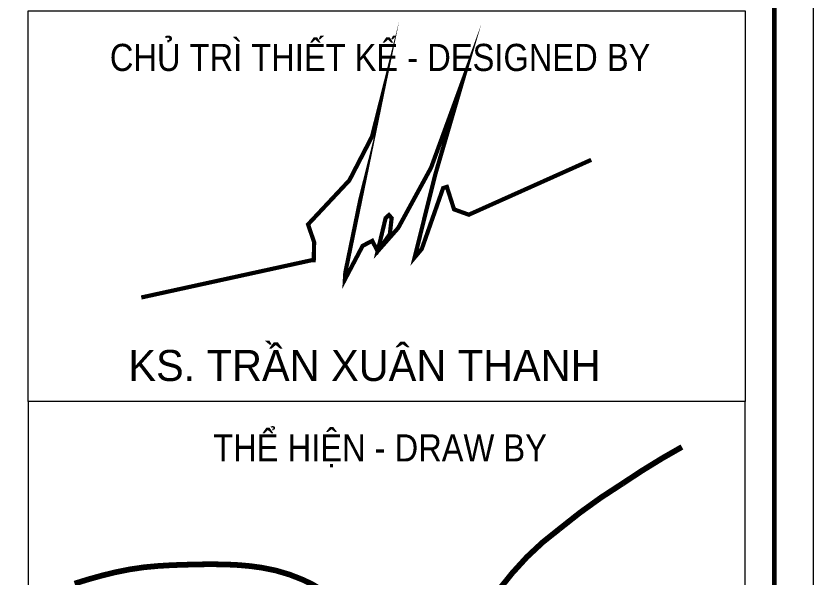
# Model space of a CAD drawing. Header units: millimetres. Extents: x -182770 to 489476, y -561170 to -280028.
# Drawn here: x 111562 to 115676, y -531880 to -528987 of the extents above; entities that cross this region are included whole.
import ezdxf
from ezdxf.enums import TextEntityAlignment as Align

# ---------------------------------------------------------------- set-up
doc = ezdxf.new("R2010")
doc.units = ezdxf.units.MM
doc.header["$MEASUREMENT"] = 0
doc.layers.get('Defpoints').update_dxf_attribs({"color": 1})
for name, color, linetype, lineweight in [('Khungten_LCDI', 7, 'Continuous', 5), ('LC ISO', 153, 'Continuous', 13), ('LC Net thay', 63, 'Continuous', 25), ('LC Text1', 3, 'Continuous', 20)]:
    doc.layers.add(name, color=color, linetype=linetype, lineweight=lineweight)
doc.styles.add('Khungten', font='VHAVAN.TTF', dxfattribs={"width": 0.9, "height": 5000})
doc.styles.add('LC 1', font='VHAVANB.TTF')
doc.styles.add('Title', font='VHBLACK.TTF', dxfattribs={"width": 0.8})
doc.styles.add('VNAVANTH', font='VHAVANB.TTF', dxfattribs={"width": 0.6})

# ---------------------------------------------------------------- blocks, each defined once
blk = doc.blocks.new('lcdi fix')
at = {"layer": 'Defpoints', "lineweight": 0}
blk.add_lwpolyline([(-1199.999999582767, -14849.99999999255), (-1199.999999582767, 14849.99999999255), (40799.99891111254, 14849.99999999255), (40799.99891111254, -14849.99999999255)], close=True, dxfattribs=at)
at = {"layer": 'Khungten_LCDI', "color": 5, "lineweight": 25}
blk.add_line((40599.99900004354, -14649.99999999255), (40599.99900004354, 14649.99999999255), dxfattribs=at)
at = {"layer": 'Khungten_LCDI', "color": 5, "lineweight": 60}
blk.add_lwpolyline([(0, -14649.99999999255), (0, 14649.99999999255), (40599.99891117215, 14649.99999999255), (40599.99891117215, -14649.99999999255)], close=True, dxfattribs=at)
at = {"layer": 'Khungten_LCDI', "color": 9, "lineweight": 15}
for points in [[(36750.02502495137, -1521.876888302984), (40449.99980563012, -1521.876888302984), (40449.99980563012, -3535.499688288095), (36750.02502495137, -3535.499688288095)], [(36750.02502495137, -5526.407044445994), (40449.99980574933, -5526.407044445994), (40449.99980563012, -3535.499688288095), (36750.02502480236, -3535.499688288095)]]:
    blk.add_lwpolyline(points, close=True, dxfattribs=at)
at = {"layer": 'LC ISO', "const_width": 21.59999986938455}
for points in [[(38222.87711421454, -2819.006832361096), (38225.15778829077, -2714.715486140049), (38193.7904087169, -2622.924059776804), (38407.04469521901, -2395.492284381908), (38523.82636651648, -2169.762140353749), (38558.67262550171, -2032.679784862168), (38386.02930041391, -2871.303554534645), (38383.96154901102, -2906.877045241759), (38424.12266967903, -2830.700591116914), (38475.37295243331, -2733.490534520373), (38525.03943348338, -2707.633036195464), (38553.04795752404, -2761.431157383628), (38615.80661580719, -2673.155546419517), (38625.24762471826, -2590.280859757826), (38611.22380421258, -2574.623130395001), (38594.23557747801, -2589.838608764492), (38553.04795752404, -2761.431157383628), (38659.01729008821, -2641.267541570363), (38828.4213909921, -2330.823500328781), (38987.05794476026, -1897.284537509688), (38849.66735128215, -2368.112942303163), (38748.80015082935, -2773.183468404684), (38743.75047314497, -2793.462365678293), (38780.60786400102, -2749.615485156777), (38890.75097231835, -2435.689090781223), (38910.24178202325, -2429.476973555371), (38947.18867571464, -2545.399588655011), (39023.3893878087, -2572.870385124954), (39655.19297200411, -2290.036959387598)], [(37333.16191688872, -2999.782081068035), (38223.1783694309, -2805.230943733454)]]:
    blk.add_lwpolyline(points, dxfattribs=at)
at = {"layer": 'LC ISO', "const_width": 29.4}
for points in [[(36989.0649052116, -4475.223605593827, -0.02245297996981345), (37202.60905389402, -4416.0068157784, -0.03834290273951299), (37420.45916787206, -4384.321131604493, -0.01229875748814797), (37598.25398095829, -4376.9879166957, -0.01406072389736708), (37777.63504028412, -4376.858594477, -0.03243469472397378), (37955.14876871897, -4393.212361103244, -0.06588667598315685), (38168.57910613892, -4456.315378845371, -0.1274019199065345), (38413.91882626816, -4647.471416419101, -0.2172033913870078)], [(39028.94848213565, -4719.619960810582, -0.03346928635086892), (39247.97035103442, -4420.493653487561, -0.0590127673894997), (39490.82002178645, -4193.507013647695, -0.03440034268406823), (39817.51851404092, -3958.625984949723, -0.02324912255646122), (40123.30022735055, -3770.72540812742)]]:
    blk.add_lwpolyline(points, format="xyb", dxfattribs=at)
at = {"color": 7, "style": 'Khungten', "width": 0.9}
for s, p in [('chñ tr× thiÕt kÕ - designed by', (38565.57114115444, -1831.807858450236)), ('thÓ hiÖn - draw by', (38565.57114115444, -3845.430658435347))]:
    blk.add_text(s, height=139.9999963689399, dxfattribs=at).set_placement(p, align=Align.CENTER)
at = {"color": 7, "style": 'VNAVANTH'}
blk.add_text('ks. TRÇN XU¢N THANH ', height=159.9999958502171, dxfattribs=at).set_placement((38514.71864968625, -3430.466395475567), align=Align.CENTER)
at = {"color": 7, "style": 'Khungten', "width": 0.8}
for tag, p in [('REVISION', (39498.75271332351, -10746.30395446718)), ('NGAYHT', (39546.07422497955, -11609.37091637403))]:
    blk.add_attdef(tag, text='', height=199.998925739526, dxfattribs=at).set_placement(p, align=Align.CENTER)
at = {"layer": 'LC Text1', "color": 3, "style": 'LC 1', "width": 1.834005631990714}
for tag, p, p2 in [('TENBANVE1', (36912.65773373929, -8885.760238945484), (40339.14503431407, -8885.760238945484)), ('TENBANVE2', (36912.65773373929, -9562.465564332902), (40339.14503431407, -9562.465564332902))]:
    blk.add_attdef(tag, text='', height=249.9999935159642, dxfattribs=at).set_placement(p, p2, align=Align.FIT)
at = {"layer": 'LC Text1', "style": 'Title', "width": 0.7}
blk.add_attdef('SOBANVE', text='', height=249.9999935159641, dxfattribs=at).set_placement((39561.98232412425, -13896.18071823567), align=Align.CENTER)

msp = doc.modelspace()

# ---------------------------------------------------------------- block references
at = {"layer": 'LC Net thay'}
msp.add_blockref('lcdi fix', (74876.11586771242, -527438.8014171035), dxfattribs=at)

doc.saveas('drawing.dxf')
